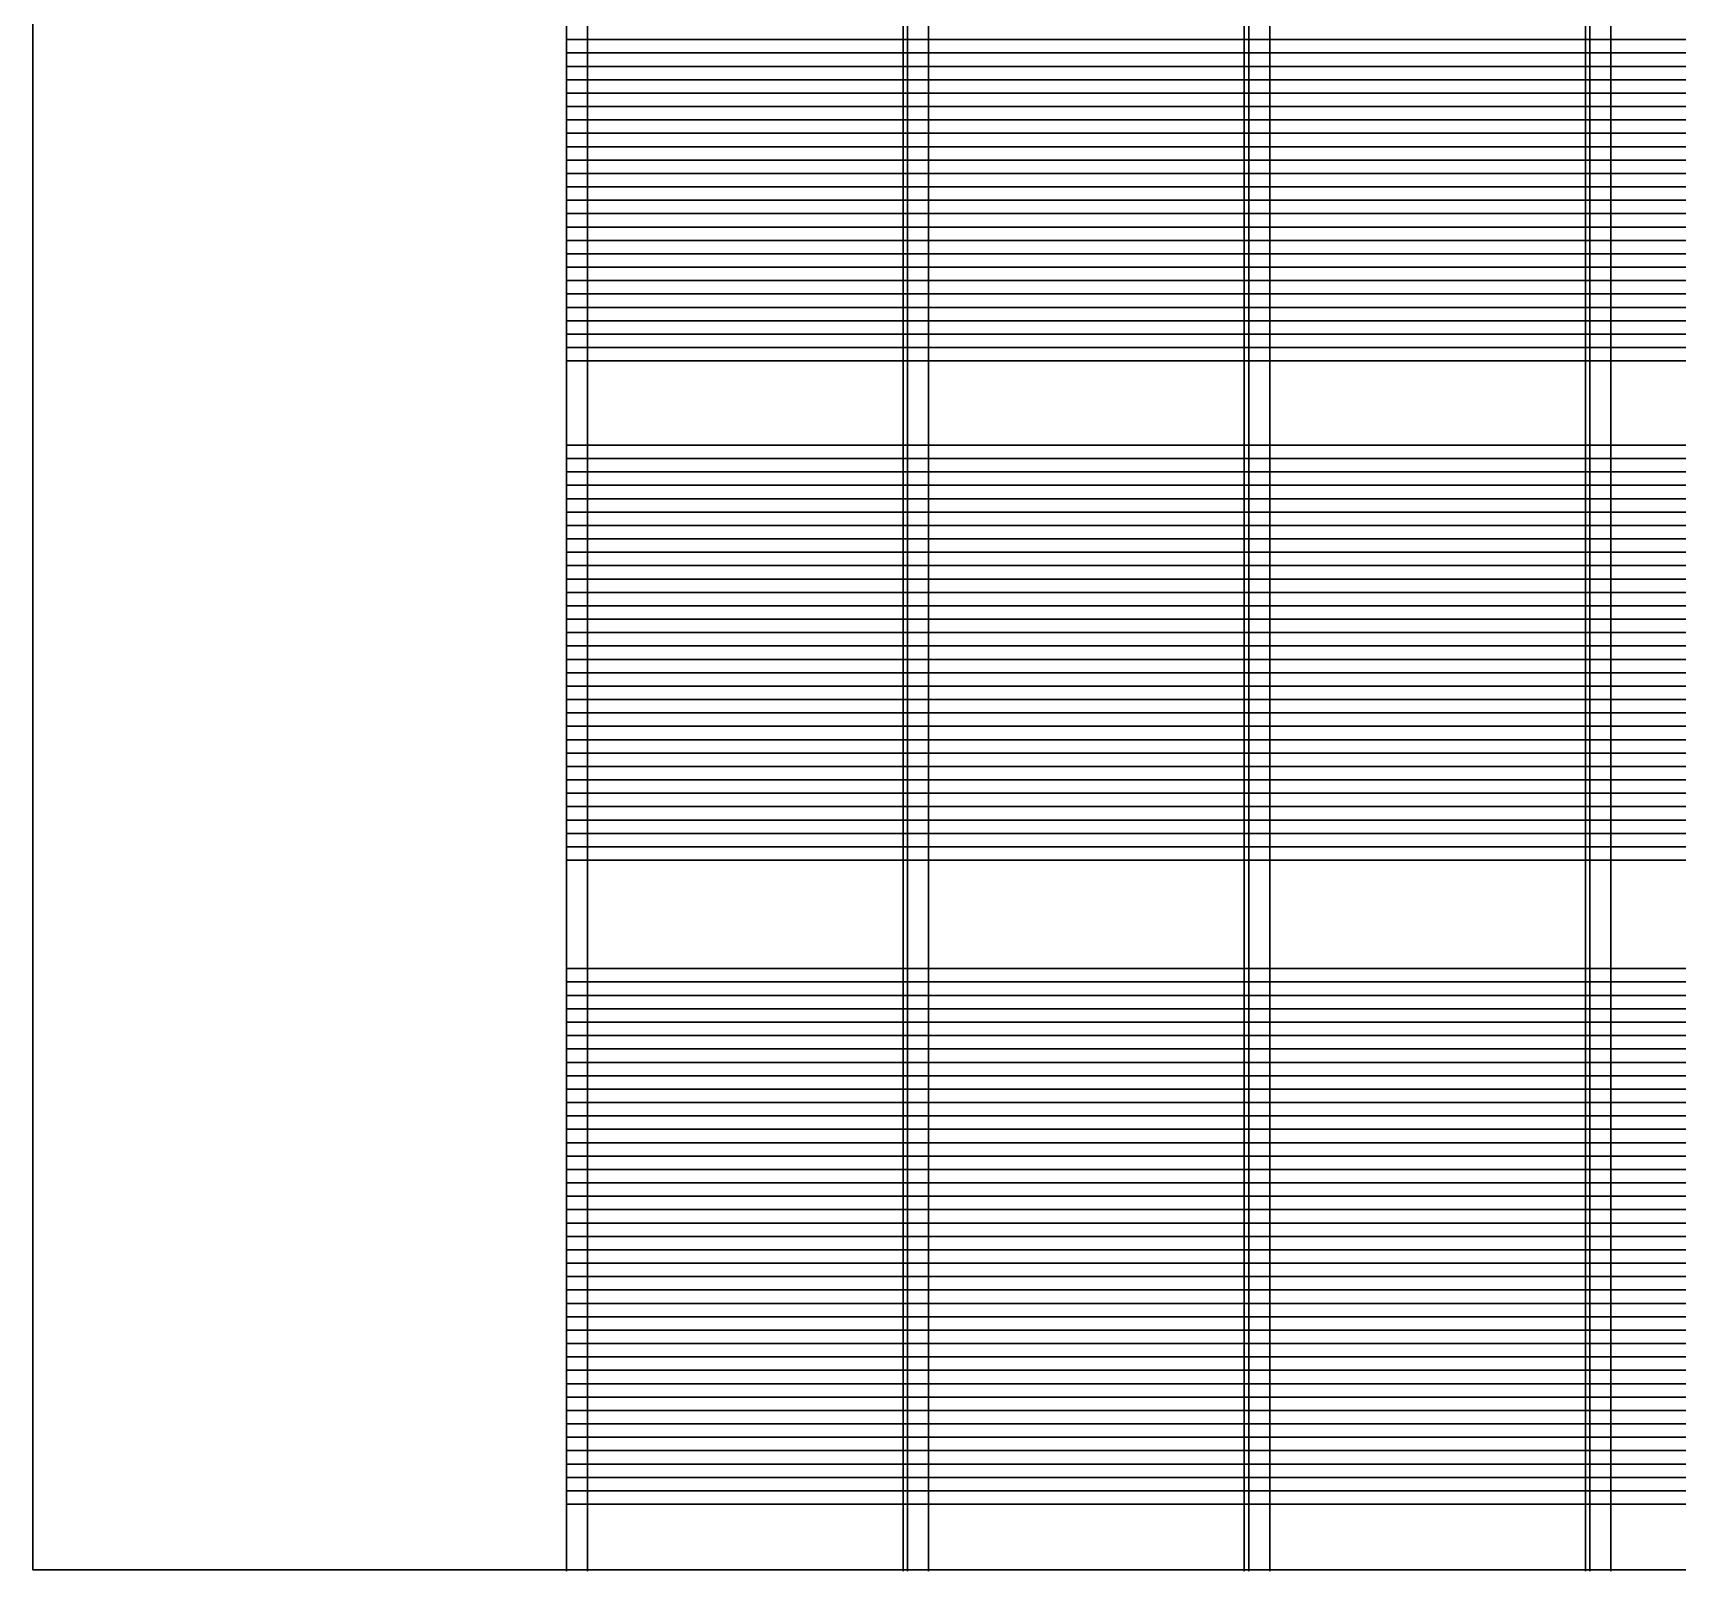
# Model space of a CAD drawing. Header units: millimetres. Extents: x 0 to 21838947, y -10538 to 10000000.
# Drawn here: x 21536596 to 21538530, y 403178 to 404987 of the extents above; entities that cross this region are included whole.
import ezdxf

# ---------------------------------------------------------------- set-up
doc = ezdxf.new("R2010")
doc.units = ezdxf.units.MM
doc.layers.add('-00', color=7, linetype='Continuous', lineweight=30)
doc.layers.add('-02 VIEWPORTS', color=6, linetype='Continuous', lineweight=30, plot=False)

msp = doc.modelspace()

# ---------------------------------------------------------------- linework, layer by layer
at = {"layer": '-00'}
msp.add_lwpolyline([(21541372.7, 403179), (21536596.1, 403179), (21536596.1, 406708.6), (21541372.7, 406708.6)], close=True, dxfattribs=at)
at = {"layer": '-02 VIEWPORTS'}
for points in [[(21537223.5, 404994.8), (21537223.5, 404979), (21537223.5, 404963.3), (21537223.5, 404947.5), (21537223.5, 404931.8), (21537223.5, 404916), (21537223.5, 404900.3), (21537223.5, 404884.5), (21537223.5, 404868.8), (21537223.5, 404853), (21537223.5, 404837.3), (21537223.5, 404821.5), (21537223.5, 404805.8), (21537223.5, 404790), (21537223.5, 404774.3), (21537223.5, 404758.5), (21537223.5, 404742.8), (21537223.5, 404727), (21537223.5, 404711.3), (21537223.5, 404695.5), (21537223.5, 404679.8), (21537223.5, 404664), (21537223.5, 404648.3), (21537223.5, 404553.8), (21537223.5, 404502), (21537223.5, 404486.3), (21537223.5, 404470.5), (21537223.5, 404454.8), (21537223.5, 404439), (21537223.5, 404423.3), (21537223.5, 404407.5), (21537223.5, 404391.8), (21537223.5, 404376), (21537223.5, 404360.3), (21537223.5, 404344.5), (21537223.5, 404328.8), (21537223.5, 404313), (21537223.5, 404297.3), (21537223.5, 404281.5), (21537223.5, 404265.8), (21537223.5, 404250), (21537223.5, 404234.3), (21537223.5, 404218.5), (21537223.5, 404202.8), (21537223.5, 404187), (21537223.5, 404171.3), (21537223.5, 404155.5), (21537223.5, 404139.8), (21537223.5, 404124), (21537223.5, 404108.3), (21537223.5, 404092.5), (21537223.5, 404076.8), (21537223.5, 404061), (21537223.5, 404045.3), (21537223.5, 404029.5), (21537223.5, 404013.8), (21537223.5, 403998), (21537223.5, 403982.3), (21537223.5, 403966.5), (21537223.5, 403938), (21537223.5, 403886.3), (21537223.5, 403870.5), (21537223.5, 403854.8), (21537223.5, 403839), (21537223.5, 403823.3), (21537223.5, 403807.5), (21537223.5, 403791.8), (21537223.5, 403776), (21537223.5, 403760.3), (21537223.5, 403744.5), (21537223.5, 403728.8), (21537223.5, 403713), (21537223.5, 403697.3), (21537223.5, 403681.5), (21537223.5, 403665.8), (21537223.5, 403650), (21537223.5, 403634.3), (21537223.5, 403618.5), (21537223.5, 403602.8), (21537223.5, 403587), (21537223.5, 403571.3), (21537223.5, 403555.5), (21537223.5, 403539.8), (21537223.5, 403524), (21537223.5, 403508.3), (21537223.5, 403492.5), (21537223.5, 403476.8), (21537223.5, 403461), (21537223.5, 403445.3), (21537223.5, 403429.5), (21537223.5, 403413.8), (21537223.5, 403398), (21537223.5, 403382.3), (21537223.5, 403366.5), (21537223.5, 403350.8), (21537223.5, 403335), (21537223.5, 403319.3), (21537223.5, 403303.5), (21537223.5, 403287.8), (21537223.5, 403272), (21537223.5, 403256.3), (21537223.5, 403240.5), (21537223.5, 403224.8), (21537223.5, 403209), (21537223.5, 403193.3), (21537223.5, 403177.5)], [(21537248.2, 404994.8), (21537248.2, 404979), (21537248.2, 404963.3), (21537248.2, 404947.5), (21537248.2, 404931.8), (21537248.2, 404916), (21537248.2, 404900.3), (21537248.2, 404884.5), (21537248.2, 404868.8), (21537248.2, 404853), (21537248.2, 404837.3), (21537248.2, 404821.5), (21537248.2, 404805.8), (21537248.2, 404790), (21537248.2, 404774.3), (21537248.2, 404758.5), (21537248.2, 404742.8), (21537248.2, 404727), (21537248.2, 404711.3), (21537248.2, 404695.5), (21537248.2, 404679.8), (21537248.2, 404664), (21537248.2, 404648.3), (21537248.2, 404553.8), (21537248.2, 404502), (21537248.2, 404486.3), (21537248.2, 404470.5), (21537248.2, 404454.8), (21537248.2, 404439), (21537248.2, 404423.3), (21537248.2, 404407.5), (21537248.2, 404391.8), (21537248.2, 404376), (21537248.2, 404360.3), (21537248.2, 404344.5), (21537248.2, 404328.8), (21537248.2, 404313), (21537248.2, 404297.3), (21537248.2, 404281.5), (21537248.2, 404265.8), (21537248.2, 404250), (21537248.2, 404234.3), (21537248.2, 404218.5), (21537248.2, 404202.8), (21537248.2, 404187), (21537248.2, 404171.3), (21537248.2, 404155.5), (21537248.2, 404139.8), (21537248.2, 404124), (21537248.2, 404108.3), (21537248.2, 404092.5), (21537248.2, 404076.8), (21537248.2, 404061), (21537248.2, 404045.3), (21537248.2, 404029.5), (21537248.2, 404013.8), (21537248.2, 403998), (21537248.2, 403982.3), (21537248.2, 403966.5), (21537248.2, 403938), (21537248.2, 403886.3), (21537248.2, 403870.5), (21537248.2, 403854.8), (21537248.2, 403839), (21537248.2, 403823.3), (21537248.2, 403807.5), (21537248.2, 403791.8), (21537248.2, 403776), (21537248.2, 403760.3), (21537248.2, 403744.5), (21537248.2, 403728.8), (21537248.2, 403713), (21537248.2, 403697.3), (21537248.2, 403681.5), (21537248.2, 403665.8), (21537248.2, 403650), (21537248.2, 403634.3), (21537248.2, 403618.5), (21537248.2, 403602.8), (21537248.2, 403587), (21537248.2, 403571.3), (21537248.2, 403555.5), (21537248.2, 403539.8), (21537248.2, 403524), (21537248.2, 403508.3), (21537248.2, 403492.5), (21537248.2, 403476.8), (21537248.2, 403461), (21537248.2, 403445.3), (21537248.2, 403429.5), (21537248.2, 403413.8), (21537248.2, 403398), (21537248.2, 403382.3), (21537248.2, 403366.5), (21537248.2, 403350.8), (21537248.2, 403335), (21537248.2, 403319.3), (21537248.2, 403303.5), (21537248.2, 403287.8), (21537248.2, 403272), (21537248.2, 403256.3), (21537248.2, 403240.5), (21537248.2, 403224.8), (21537248.2, 403209), (21537248.2, 403193.3), (21537248.2, 403177.5)], [(21537619.5, 404994.8), (21537619.5, 404979), (21537619.5, 404963.3), (21537619.5, 404947.5), (21537619.5, 404931.8), (21537619.5, 404916), (21537619.5, 404900.3), (21537619.5, 404884.5), (21537619.5, 404868.8), (21537619.5, 404853), (21537619.5, 404837.3), (21537619.5, 404821.5), (21537619.5, 404805.8), (21537619.5, 404790), (21537619.5, 404774.3), (21537619.5, 404758.5), (21537619.5, 404742.8), (21537619.5, 404727), (21537619.5, 404711.3), (21537619.5, 404695.5), (21537619.5, 404679.8), (21537619.5, 404664), (21537619.5, 404648.3), (21537619.5, 404553.8), (21537619.5, 404502), (21537619.5, 404486.3), (21537619.5, 404470.5), (21537619.5, 404454.8), (21537619.5, 404439), (21537619.5, 404423.3), (21537619.5, 404407.5), (21537619.5, 404391.8), (21537619.5, 404376), (21537619.5, 404360.3), (21537619.5, 404344.5), (21537619.5, 404328.8), (21537619.5, 404313), (21537619.5, 404297.3), (21537619.5, 404281.5), (21537619.5, 404265.8), (21537619.5, 404250), (21537619.5, 404234.3), (21537619.5, 404218.5), (21537619.5, 404202.8), (21537619.5, 404187), (21537619.5, 404171.3), (21537619.5, 404155.5), (21537619.5, 404139.8), (21537619.5, 404124), (21537619.5, 404108.3), (21537619.5, 404092.5), (21537619.5, 404076.8), (21537619.5, 404061), (21537619.5, 404045.3), (21537619.5, 404029.5), (21537619.5, 404013.8), (21537619.5, 403998), (21537619.5, 403982.3), (21537619.5, 403966.5), (21537619.5, 403938), (21537619.5, 403886.3), (21537619.5, 403870.5), (21537619.5, 403854.8), (21537619.5, 403839), (21537619.5, 403823.3), (21537619.5, 403807.5), (21537619.5, 403791.8), (21537619.5, 403776), (21537619.5, 403760.3), (21537619.5, 403744.5), (21537619.5, 403728.8), (21537619.5, 403713), (21537619.5, 403697.3), (21537619.5, 403681.5), (21537619.5, 403665.8), (21537619.5, 403650), (21537619.5, 403634.3), (21537619.5, 403618.5), (21537619.5, 403602.8), (21537619.5, 403587), (21537619.5, 403571.3), (21537619.5, 403555.5), (21537619.5, 403539.8), (21537619.5, 403524), (21537619.5, 403508.3), (21537619.5, 403492.5), (21537619.5, 403476.8), (21537619.5, 403461), (21537619.5, 403445.3), (21537619.5, 403429.5), (21537619.5, 403413.8), (21537619.5, 403398), (21537619.5, 403382.3), (21537619.5, 403366.5), (21537619.5, 403350.8), (21537619.5, 403335), (21537619.5, 403319.3), (21537619.5, 403303.5), (21537619.5, 403287.8), (21537619.5, 403272), (21537619.5, 403256.3), (21537619.5, 403240.5), (21537619.5, 403224.8), (21537619.5, 403209), (21537619.5, 403193.3), (21537619.5, 403177.5)], [(21537624.7, 404994.8), (21537624.7, 404979), (21537624.7, 404963.3), (21537624.7, 404947.5), (21537624.7, 404931.8), (21537624.7, 404916), (21537624.7, 404900.3), (21537624.7, 404884.5), (21537624.7, 404868.8), (21537624.7, 404853), (21537624.7, 404837.3), (21537624.7, 404821.5), (21537624.7, 404805.8), (21537624.7, 404790), (21537624.7, 404774.3), (21537624.7, 404758.5), (21537624.7, 404742.8), (21537624.7, 404727), (21537624.7, 404711.3), (21537624.7, 404695.5), (21537624.7, 404679.8), (21537624.7, 404664), (21537624.7, 404648.3), (21537624.7, 404553.8), (21537624.7, 404502), (21537624.7, 404486.3), (21537624.7, 404470.5), (21537624.7, 404454.8), (21537624.7, 404439), (21537624.7, 404423.3), (21537624.7, 404407.5), (21537624.7, 404391.8), (21537624.7, 404376), (21537624.7, 404360.3), (21537624.7, 404344.5), (21537624.7, 404328.8), (21537624.7, 404313), (21537624.7, 404297.3), (21537624.7, 404281.5), (21537624.7, 404265.8), (21537624.7, 404250), (21537624.7, 404234.3), (21537624.7, 404218.5), (21537624.7, 404202.8), (21537624.7, 404187), (21537624.7, 404171.3), (21537624.7, 404155.5), (21537624.7, 404139.8), (21537624.7, 404124), (21537624.7, 404108.3), (21537624.7, 404092.5), (21537624.7, 404076.8), (21537624.7, 404061), (21537624.7, 404045.3), (21537624.7, 404029.5), (21537624.7, 404013.8), (21537624.7, 403998), (21537624.7, 403982.3), (21537624.7, 403966.5), (21537624.7, 403938), (21537624.7, 403886.3), (21537624.7, 403870.5), (21537624.7, 403854.8), (21537624.7, 403839), (21537624.7, 403823.3), (21537624.7, 403807.5), (21537624.7, 403791.8), (21537624.7, 403776), (21537624.7, 403760.3), (21537624.7, 403744.5), (21537624.7, 403728.8), (21537624.7, 403713), (21537624.7, 403697.3), (21537624.7, 403681.5), (21537624.7, 403665.8), (21537624.7, 403650), (21537624.7, 403634.3), (21537624.7, 403618.5), (21537624.7, 403602.8), (21537624.7, 403587), (21537624.7, 403571.3), (21537624.7, 403555.5), (21537624.7, 403539.8), (21537624.7, 403524), (21537624.7, 403508.3), (21537624.7, 403492.5), (21537624.7, 403476.8), (21537624.7, 403461), (21537624.7, 403445.3), (21537624.7, 403429.5), (21537624.7, 403413.8), (21537624.7, 403398), (21537624.7, 403382.3), (21537624.7, 403366.5), (21537624.7, 403350.8), (21537624.7, 403335), (21537624.7, 403319.3), (21537624.7, 403303.5), (21537624.7, 403287.8), (21537624.7, 403272), (21537624.7, 403256.3), (21537624.7, 403240.5), (21537624.7, 403224.8), (21537624.7, 403209), (21537624.7, 403193.3), (21537624.7, 403177.5)], [(21537649.5, 404994.8), (21537649.5, 404979), (21537649.5, 404963.3), (21537649.5, 404947.5), (21537649.5, 404931.8), (21537649.5, 404916), (21537649.5, 404900.3), (21537649.5, 404884.5), (21537649.5, 404868.8), (21537649.5, 404853), (21537649.5, 404837.3), (21537649.5, 404821.5), (21537649.5, 404805.8), (21537649.5, 404790), (21537649.5, 404774.3), (21537649.5, 404758.5), (21537649.5, 404742.8), (21537649.5, 404727), (21537649.5, 404711.3), (21537649.5, 404695.5), (21537649.5, 404679.8), (21537649.5, 404664), (21537649.5, 404648.3), (21537649.5, 404553.8), (21537649.5, 404502), (21537649.5, 404486.3), (21537649.5, 404470.5), (21537649.5, 404454.8), (21537649.5, 404439), (21537649.5, 404423.3), (21537649.5, 404407.5), (21537649.5, 404391.8), (21537649.5, 404376), (21537649.5, 404360.3), (21537649.5, 404344.5), (21537649.5, 404328.8), (21537649.5, 404313), (21537649.5, 404297.3), (21537649.5, 404281.5), (21537649.5, 404265.8), (21537649.5, 404250), (21537649.5, 404234.3), (21537649.5, 404218.5), (21537649.5, 404202.8), (21537649.5, 404187), (21537649.5, 404171.3), (21537649.5, 404155.5), (21537649.5, 404139.8), (21537649.5, 404124), (21537649.5, 404108.3), (21537649.5, 404092.5), (21537649.5, 404076.8), (21537649.5, 404061), (21537649.5, 404045.3), (21537649.5, 404029.5), (21537649.5, 404013.8), (21537649.5, 403998), (21537649.5, 403982.3), (21537649.5, 403966.5), (21537649.5, 403938), (21537649.5, 403886.3), (21537649.5, 403870.5), (21537649.5, 403854.8), (21537649.5, 403839), (21537649.5, 403823.3), (21537649.5, 403807.5), (21537649.5, 403791.8), (21537649.5, 403776), (21537649.5, 403760.3), (21537649.5, 403744.5), (21537649.5, 403728.8), (21537649.5, 403713), (21537649.5, 403697.3), (21537649.5, 403681.5), (21537649.5, 403665.8), (21537649.5, 403650), (21537649.5, 403634.3), (21537649.5, 403618.5), (21537649.5, 403602.8), (21537649.5, 403587), (21537649.5, 403571.3), (21537649.5, 403555.5), (21537649.5, 403539.8), (21537649.5, 403524), (21537649.5, 403508.3), (21537649.5, 403492.5), (21537649.5, 403476.8), (21537649.5, 403461), (21537649.5, 403445.3), (21537649.5, 403429.5), (21537649.5, 403413.8), (21537649.5, 403398), (21537649.5, 403382.3), (21537649.5, 403366.5), (21537649.5, 403350.8), (21537649.5, 403335), (21537649.5, 403319.3), (21537649.5, 403303.5), (21537649.5, 403287.8), (21537649.5, 403272), (21537649.5, 403256.3), (21537649.5, 403240.5), (21537649.5, 403224.8), (21537649.5, 403209), (21537649.5, 403193.3), (21537649.5, 403177.5)], [(21538020.7, 404994.8), (21538020.7, 404979), (21538020.7, 404963.3), (21538020.7, 404947.5), (21538020.7, 404931.8), (21538020.7, 404916), (21538020.7, 404900.3), (21538020.7, 404884.5), (21538020.7, 404868.8), (21538020.7, 404853), (21538020.7, 404837.3), (21538020.7, 404821.5), (21538020.7, 404805.8), (21538020.7, 404790), (21538020.7, 404774.3), (21538020.7, 404758.5), (21538020.7, 404742.8), (21538020.7, 404727), (21538020.7, 404711.3), (21538020.7, 404695.5), (21538020.7, 404679.8), (21538020.7, 404664), (21538020.7, 404648.3), (21538020.7, 404553.8), (21538020.7, 404502), (21538020.7, 404486.3), (21538020.7, 404470.5), (21538020.7, 404454.8), (21538020.7, 404439), (21538020.7, 404423.3), (21538020.7, 404407.5), (21538020.7, 404391.8), (21538020.7, 404376), (21538020.7, 404360.3), (21538020.7, 404344.5), (21538020.7, 404328.8), (21538020.7, 404313), (21538020.7, 404297.3), (21538020.7, 404281.5), (21538020.7, 404265.8), (21538020.7, 404250), (21538020.7, 404234.3), (21538020.7, 404218.5), (21538020.7, 404202.8), (21538020.7, 404187), (21538020.7, 404171.3), (21538020.7, 404155.5), (21538020.7, 404139.8), (21538020.7, 404124), (21538020.7, 404108.3), (21538020.7, 404092.5), (21538020.7, 404076.8), (21538020.7, 404061), (21538020.7, 404045.3), (21538020.7, 404029.5), (21538020.7, 404013.8), (21538020.7, 403998), (21538020.7, 403982.3), (21538020.7, 403966.5), (21538020.7, 403938), (21538020.7, 403886.3), (21538020.7, 403870.5), (21538020.7, 403854.8), (21538020.7, 403839), (21538020.7, 403823.3), (21538020.7, 403807.5), (21538020.7, 403791.8), (21538020.7, 403776), (21538020.7, 403760.3), (21538020.7, 403744.5), (21538020.7, 403728.8), (21538020.7, 403713), (21538020.7, 403697.3), (21538020.7, 403681.5), (21538020.7, 403665.8), (21538020.7, 403650), (21538020.7, 403634.3), (21538020.7, 403618.5), (21538020.7, 403602.8), (21538020.7, 403587), (21538020.7, 403571.3), (21538020.7, 403555.5), (21538020.7, 403539.8), (21538020.7, 403524), (21538020.7, 403508.3), (21538020.7, 403492.5), (21538020.7, 403476.8), (21538020.7, 403461), (21538020.7, 403445.3), (21538020.7, 403429.5), (21538020.7, 403413.8), (21538020.7, 403398), (21538020.7, 403382.3), (21538020.7, 403366.5), (21538020.7, 403350.8), (21538020.7, 403335), (21538020.7, 403319.3), (21538020.7, 403303.5), (21538020.7, 403287.8), (21538020.7, 403272), (21538020.7, 403256.3), (21538020.7, 403240.5), (21538020.7, 403224.8), (21538020.7, 403209), (21538020.7, 403193.3), (21538020.7, 403177.5)], [(21538026, 404994.8), (21538026, 404979), (21538026, 404963.3), (21538026, 404947.5), (21538026, 404931.8), (21538026, 404916), (21538026, 404900.3), (21538026, 404884.5), (21538026, 404868.8), (21538026, 404853), (21538026, 404837.3), (21538026, 404821.5), (21538026, 404805.8), (21538026, 404790), (21538026, 404774.3), (21538026, 404758.5), (21538026, 404742.8), (21538026, 404727), (21538026, 404711.3), (21538026, 404695.5), (21538026, 404679.8), (21538026, 404664), (21538026, 404648.3), (21538026, 404553.8), (21538026, 404502), (21538026, 404486.3), (21538026, 404470.5), (21538026, 404454.8), (21538026, 404439), (21538026, 404423.3), (21538026, 404407.5), (21538026, 404391.8), (21538026, 404376), (21538026, 404360.3), (21538026, 404344.5), (21538026, 404328.8), (21538026, 404313), (21538026, 404297.3), (21538026, 404281.5), (21538026, 404265.8), (21538026, 404250), (21538026, 404234.3), (21538026, 404218.5), (21538026, 404202.8), (21538026, 404187), (21538026, 404171.3), (21538026, 404155.5), (21538026, 404139.8), (21538026, 404124), (21538026, 404108.3), (21538026, 404092.5), (21538026, 404076.8), (21538026, 404061), (21538026, 404045.3), (21538026, 404029.5), (21538026, 404013.8), (21538026, 403998), (21538026, 403982.3), (21538026, 403966.5), (21538026, 403938), (21538026, 403886.3), (21538026, 403870.5), (21538026, 403854.8), (21538026, 403839), (21538026, 403823.3), (21538026, 403807.5), (21538026, 403791.8), (21538026, 403776), (21538026, 403760.3), (21538026, 403744.5), (21538026, 403728.8), (21538026, 403713), (21538026, 403697.3), (21538026, 403681.5), (21538026, 403665.8), (21538026, 403650), (21538026, 403634.3), (21538026, 403618.5), (21538026, 403602.8), (21538026, 403587), (21538026, 403571.3), (21538026, 403555.5), (21538026, 403539.8), (21538026, 403524), (21538026, 403508.3), (21538026, 403492.5), (21538026, 403476.8), (21538026, 403461), (21538026, 403445.3), (21538026, 403429.5), (21538026, 403413.8), (21538026, 403398), (21538026, 403382.3), (21538026, 403366.5), (21538026, 403350.8), (21538026, 403335), (21538026, 403319.3), (21538026, 403303.5), (21538026, 403287.8), (21538026, 403272), (21538026, 403256.3), (21538026, 403240.5), (21538026, 403224.8), (21538026, 403209), (21538026, 403193.3), (21538026, 403177.5)], [(21538050.7, 404994.8), (21538050.7, 404979), (21538050.7, 404963.3), (21538050.7, 404947.5), (21538050.7, 404931.8), (21538050.7, 404916), (21538050.7, 404900.3), (21538050.7, 404884.5), (21538050.7, 404868.8), (21538050.7, 404853), (21538050.7, 404837.3), (21538050.7, 404821.5), (21538050.7, 404805.8), (21538050.7, 404790), (21538050.7, 404774.3), (21538050.7, 404758.5), (21538050.7, 404742.8), (21538050.7, 404727), (21538050.7, 404711.3), (21538050.7, 404695.5), (21538050.7, 404679.8), (21538050.7, 404664), (21538050.7, 404648.3), (21538050.7, 404553.8), (21538050.7, 404502), (21538050.7, 404486.3), (21538050.7, 404470.5), (21538050.7, 404454.8), (21538050.7, 404439), (21538050.7, 404423.3), (21538050.7, 404407.5), (21538050.7, 404391.8), (21538050.7, 404376), (21538050.7, 404360.3), (21538050.7, 404344.5), (21538050.7, 404328.8), (21538050.7, 404313), (21538050.7, 404297.3), (21538050.7, 404281.5), (21538050.7, 404265.8), (21538050.7, 404250), (21538050.7, 404234.3), (21538050.7, 404218.5), (21538050.7, 404202.8), (21538050.7, 404187), (21538050.7, 404171.3), (21538050.7, 404155.5), (21538050.7, 404139.8), (21538050.7, 404124), (21538050.7, 404108.3), (21538050.7, 404092.5), (21538050.7, 404076.8), (21538050.7, 404061), (21538050.7, 404045.3), (21538050.7, 404029.5), (21538050.7, 404013.8), (21538050.7, 403998), (21538050.7, 403982.3), (21538050.7, 403966.5), (21538050.7, 403938), (21538050.7, 403886.3), (21538050.7, 403870.5), (21538050.7, 403854.8), (21538050.7, 403839), (21538050.7, 403823.3), (21538050.7, 403807.5), (21538050.7, 403791.8), (21538050.7, 403776), (21538050.7, 403760.3), (21538050.7, 403744.5), (21538050.7, 403728.8), (21538050.7, 403713), (21538050.7, 403697.3), (21538050.7, 403681.5), (21538050.7, 403665.8), (21538050.7, 403650), (21538050.7, 403634.3), (21538050.7, 403618.5), (21538050.7, 403602.8), (21538050.7, 403587), (21538050.7, 403571.3), (21538050.7, 403555.5), (21538050.7, 403539.8), (21538050.7, 403524), (21538050.7, 403508.3), (21538050.7, 403492.5), (21538050.7, 403476.8), (21538050.7, 403461), (21538050.7, 403445.3), (21538050.7, 403429.5), (21538050.7, 403413.8), (21538050.7, 403398), (21538050.7, 403382.3), (21538050.7, 403366.5), (21538050.7, 403350.8), (21538050.7, 403335), (21538050.7, 403319.3), (21538050.7, 403303.5), (21538050.7, 403287.8), (21538050.7, 403272), (21538050.7, 403256.3), (21538050.7, 403240.5), (21538050.7, 403224.8), (21538050.7, 403209), (21538050.7, 403193.3), (21538050.7, 403177.5)], [(21538422, 404994.8), (21538422, 404979), (21538422, 404963.3), (21538422, 404947.5), (21538422, 404931.8), (21538422, 404916), (21538422, 404900.3), (21538422, 404884.5), (21538422, 404868.8), (21538422, 404853), (21538422, 404837.3), (21538422, 404821.5), (21538422, 404805.8), (21538422, 404790), (21538422, 404774.3), (21538422, 404758.5), (21538422, 404742.8), (21538422, 404727), (21538422, 404711.3), (21538422, 404695.5), (21538422, 404679.8), (21538422, 404664), (21538422, 404648.3), (21538422, 404553.8), (21538422, 404502), (21538422, 404486.3), (21538422, 404470.5), (21538422, 404454.8), (21538422, 404439), (21538422, 404423.3), (21538422, 404407.5), (21538422, 404391.8), (21538422, 404376), (21538422, 404360.3), (21538422, 404344.5), (21538422, 404328.8), (21538422, 404313), (21538422, 404297.3), (21538422, 404281.5), (21538422, 404265.8), (21538422, 404250), (21538422, 404234.3), (21538422, 404218.5), (21538422, 404202.8), (21538422, 404187), (21538422, 404171.3), (21538422, 404155.5), (21538422, 404139.8), (21538422, 404124), (21538422, 404108.3), (21538422, 404092.5), (21538422, 404076.8), (21538422, 404061), (21538422, 404045.3), (21538422, 404029.5), (21538422, 404013.8), (21538422, 403998), (21538422, 403982.3), (21538422, 403966.5), (21538422, 403938), (21538422, 403886.3), (21538422, 403870.5), (21538422, 403854.8), (21538422, 403839), (21538422, 403823.3), (21538422, 403807.5), (21538422, 403791.8), (21538422, 403776), (21538422, 403760.3), (21538422, 403744.5), (21538422, 403728.8), (21538422, 403713), (21538422, 403697.3), (21538422, 403681.5), (21538422, 403665.8), (21538422, 403650), (21538422, 403634.3), (21538422, 403618.5), (21538422, 403602.8), (21538422, 403587), (21538422, 403571.3), (21538422, 403555.5), (21538422, 403539.8), (21538422, 403524), (21538422, 403508.3), (21538422, 403492.5), (21538422, 403476.8), (21538422, 403461), (21538422, 403445.3), (21538422, 403429.5), (21538422, 403413.8), (21538422, 403398), (21538422, 403382.3), (21538422, 403366.5), (21538422, 403350.8), (21538422, 403335), (21538422, 403319.3), (21538422, 403303.5), (21538422, 403287.8), (21538422, 403272), (21538422, 403256.3), (21538422, 403240.5), (21538422, 403224.8), (21538422, 403209), (21538422, 403193.3), (21538422, 403177.5)], [(21538427.2, 404994.8), (21538427.2, 404979), (21538427.2, 404963.3), (21538427.2, 404947.5), (21538427.2, 404931.8), (21538427.2, 404916), (21538427.2, 404900.3), (21538427.2, 404884.5), (21538427.2, 404868.8), (21538427.2, 404853), (21538427.2, 404837.3), (21538427.2, 404821.5), (21538427.2, 404805.8), (21538427.2, 404790), (21538427.2, 404774.3), (21538427.2, 404758.5), (21538427.2, 404742.8), (21538427.2, 404727), (21538427.2, 404711.3), (21538427.2, 404695.5), (21538427.2, 404679.8), (21538427.2, 404664), (21538427.2, 404648.3), (21538427.2, 404553.8), (21538427.2, 404502), (21538427.2, 404486.3), (21538427.2, 404470.5), (21538427.2, 404454.8), (21538427.2, 404439), (21538427.2, 404423.3), (21538427.2, 404407.5), (21538427.2, 404391.8), (21538427.2, 404376), (21538427.2, 404360.3), (21538427.2, 404344.5), (21538427.2, 404328.8), (21538427.2, 404313), (21538427.2, 404297.3), (21538427.2, 404281.5), (21538427.2, 404265.8), (21538427.2, 404250), (21538427.2, 404234.3), (21538427.2, 404218.5), (21538427.2, 404202.8), (21538427.2, 404187), (21538427.2, 404171.3), (21538427.2, 404155.5), (21538427.2, 404139.8), (21538427.2, 404124), (21538427.2, 404108.3), (21538427.2, 404092.5), (21538427.2, 404076.8), (21538427.2, 404061), (21538427.2, 404045.3), (21538427.2, 404029.5), (21538427.2, 404013.8), (21538427.2, 403998), (21538427.2, 403982.3), (21538427.2, 403966.5), (21538427.2, 403938), (21538427.2, 403886.3), (21538427.2, 403870.5), (21538427.2, 403854.8), (21538427.2, 403839), (21538427.2, 403823.3), (21538427.2, 403807.5), (21538427.2, 403791.8), (21538427.2, 403776), (21538427.2, 403760.3), (21538427.2, 403744.5), (21538427.2, 403728.8), (21538427.2, 403713), (21538427.2, 403697.3), (21538427.2, 403681.5), (21538427.2, 403665.8), (21538427.2, 403650), (21538427.2, 403634.3), (21538427.2, 403618.5), (21538427.2, 403602.8), (21538427.2, 403587), (21538427.2, 403571.3), (21538427.2, 403555.5), (21538427.2, 403539.8), (21538427.2, 403524), (21538427.2, 403508.3), (21538427.2, 403492.5), (21538427.2, 403476.8), (21538427.2, 403461), (21538427.2, 403445.3), (21538427.2, 403429.5), (21538427.2, 403413.8), (21538427.2, 403398), (21538427.2, 403382.3), (21538427.2, 403366.5), (21538427.2, 403350.8), (21538427.2, 403335), (21538427.2, 403319.3), (21538427.2, 403303.5), (21538427.2, 403287.8), (21538427.2, 403272), (21538427.2, 403256.3), (21538427.2, 403240.5), (21538427.2, 403224.8), (21538427.2, 403209), (21538427.2, 403193.3), (21538427.2, 403177.5)], [(21538452, 404994.8), (21538452, 404979), (21538452, 404963.3), (21538452, 404947.5), (21538452, 404931.8), (21538452, 404916), (21538452, 404900.3), (21538452, 404884.5), (21538452, 404868.8), (21538452, 404853), (21538452, 404837.3), (21538452, 404821.5), (21538452, 404805.8), (21538452, 404790), (21538452, 404774.3), (21538452, 404758.5), (21538452, 404742.8), (21538452, 404727), (21538452, 404711.3), (21538452, 404695.5), (21538452, 404679.8), (21538452, 404664), (21538452, 404648.3), (21538452, 404553.8), (21538452, 404502), (21538452, 404486.3), (21538452, 404470.5), (21538452, 404454.8), (21538452, 404439), (21538452, 404423.3), (21538452, 404407.5), (21538452, 404391.8), (21538452, 404376), (21538452, 404360.3), (21538452, 404344.5), (21538452, 404328.8), (21538452, 404313), (21538452, 404297.3), (21538452, 404281.5), (21538452, 404265.8), (21538452, 404250), (21538452, 404234.3), (21538452, 404218.5), (21538452, 404202.8), (21538452, 404187), (21538452, 404171.3), (21538452, 404155.5), (21538452, 404139.8), (21538452, 404124), (21538452, 404108.3), (21538452, 404092.5), (21538452, 404076.8), (21538452, 404061), (21538452, 404045.3), (21538452, 404029.5), (21538452, 404013.8), (21538452, 403998), (21538452, 403982.3), (21538452, 403966.5), (21538452, 403938), (21538452, 403886.3), (21538452, 403870.5), (21538452, 403854.8), (21538452, 403839), (21538452, 403823.3), (21538452, 403807.5), (21538452, 403791.8), (21538452, 403776), (21538452, 403760.3), (21538452, 403744.5), (21538452, 403728.8), (21538452, 403713), (21538452, 403697.3), (21538452, 403681.5), (21538452, 403665.8), (21538452, 403650), (21538452, 403634.3), (21538452, 403618.5), (21538452, 403602.8), (21538452, 403587), (21538452, 403571.3), (21538452, 403555.5), (21538452, 403539.8), (21538452, 403524), (21538452, 403508.3), (21538452, 403492.5), (21538452, 403476.8), (21538452, 403461), (21538452, 403445.3), (21538452, 403429.5), (21538452, 403413.8), (21538452, 403398), (21538452, 403382.3), (21538452, 403366.5), (21538452, 403350.8), (21538452, 403335), (21538452, 403319.3), (21538452, 403303.5), (21538452, 403287.8), (21538452, 403272), (21538452, 403256.3), (21538452, 403240.5), (21538452, 403224.8), (21538452, 403209), (21538452, 403193.3), (21538452, 403177.5)], [(21537223.5, 404979), (21537266.8, 404979), (21537449.6, 404979), (21541230.7, 404979)], [(21537223.5, 404963.3), (21537266.8, 404963.3), (21537449.6, 404963.3), (21541230.7, 404963.3)], [(21537223.5, 404947.5), (21537266.8, 404947.5), (21537449.6, 404947.5), (21541230.7, 404947.5)], [(21537223.5, 404931.8), (21537266.8, 404931.8), (21537449.6, 404931.8), (21541230.7, 404931.8)], [(21537223.5, 404916), (21537266.8, 404916), (21537449.6, 404916), (21541230.7, 404916)], [(21537223.5, 404900.3), (21537266.8, 404900.3), (21537449.6, 404900.3), (21541230.7, 404900.3)], [(21537223.5, 404884.5), (21537266.8, 404884.5), (21537449.6, 404884.5), (21541230.7, 404884.5)], [(21537223.5, 404868.8), (21537266.8, 404868.8), (21537449.6, 404868.8), (21541230.7, 404868.8)], [(21537223.5, 404853), (21537266.8, 404853), (21537449.6, 404853), (21541230.7, 404853)], [(21537223.5, 404837.3), (21537266.8, 404837.3), (21537449.6, 404837.3), (21541230.7, 404837.3)], [(21537223.5, 404821.5), (21537266.8, 404821.5), (21537449.6, 404821.5), (21541230.7, 404821.5)], [(21537223.5, 404805.8), (21537266.8, 404805.8), (21537449.6, 404805.8), (21541230.7, 404805.8)], [(21537223.5, 404790), (21537266.8, 404790), (21537449.6, 404790), (21541230.7, 404790)], [(21537223.5, 404774.3), (21537266.8, 404774.3), (21537449.6, 404774.3), (21541230.7, 404774.3)], [(21537223.5, 404758.5), (21537266.8, 404758.5), (21537449.6, 404758.5), (21541230.7, 404758.5)], [(21537223.5, 404742.8), (21537266.8, 404742.8), (21537449.6, 404742.8), (21541230.7, 404742.8)], [(21537223.5, 404727), (21537266.8, 404727), (21537449.6, 404727), (21541230.7, 404727)], [(21537223.5, 404711.3), (21537266.8, 404711.3), (21537449.6, 404711.3), (21541230.7, 404711.3)], [(21537223.5, 404695.5), (21537266.8, 404695.5), (21537449.6, 404695.5), (21541230.7, 404695.5)], [(21537223.5, 404679.8), (21537266.8, 404679.8), (21537449.6, 404679.8), (21541230.7, 404679.8)], [(21537223.5, 404664), (21537266.8, 404664), (21537449.6, 404664), (21541230.7, 404664)], [(21537223.5, 404648.3), (21537266.8, 404648.3), (21537449.6, 404648.3), (21541230.7, 404648.3)], [(21537223.5, 404632.5), (21537266.8, 404632.5), (21537449.6, 404632.5), (21541230.7, 404632.5)], [(21537223.5, 404616.8), (21537266.8, 404616.8), (21537449.6, 404616.8), (21541230.7, 404616.8)], [(21537223.5, 404601), (21537266.8, 404601), (21537449.6, 404601), (21541230.7, 404601)], [(21537223.5, 404502), (21537266.8, 404502), (21537449.6, 404502), (21541230.7, 404502)], [(21537223.5, 404486.3), (21537266.8, 404486.3), (21537449.6, 404486.3), (21541230.7, 404486.3)], [(21537223.5, 404470.5), (21537266.8, 404470.5), (21537449.6, 404470.5), (21541230.7, 404470.5)], [(21537223.5, 404454.8), (21537266.8, 404454.8), (21537449.6, 404454.8), (21541230.7, 404454.8)], [(21537223.5, 404439), (21537266.8, 404439), (21537449.6, 404439), (21541230.7, 404439)], [(21537223.5, 404423.3), (21537266.8, 404423.3), (21537449.6, 404423.3), (21541230.7, 404423.3)], [(21537223.5, 404407.5), (21537266.8, 404407.5), (21537449.6, 404407.5), (21541230.7, 404407.5)], [(21537223.5, 404391.8), (21537266.8, 404391.8), (21537449.6, 404391.8), (21541230.7, 404391.8)], [(21537223.5, 404376), (21537266.8, 404376), (21537449.6, 404376), (21541230.7, 404376)], [(21537223.5, 404360.3), (21537266.8, 404360.3), (21537449.6, 404360.3), (21541230.7, 404360.3)], [(21537223.5, 404344.5), (21537266.8, 404344.5), (21537449.6, 404344.5), (21541230.7, 404344.5)], [(21537223.5, 404328.8), (21537266.8, 404328.8), (21537449.6, 404328.8), (21541230.7, 404328.8)], [(21537223.5, 404313), (21537266.8, 404313), (21537449.6, 404313), (21541230.7, 404313)], [(21537223.5, 404297.3), (21537266.8, 404297.3), (21537449.6, 404297.3), (21541230.7, 404297.3)], [(21537223.5, 404281.5), (21537266.8, 404281.5), (21537449.6, 404281.5), (21541230.7, 404281.5)], [(21537223.5, 404265.8), (21537266.8, 404265.8), (21537449.6, 404265.8), (21541230.7, 404265.8)], [(21537223.5, 404250), (21537266.8, 404250), (21537449.6, 404250), (21541230.7, 404250)], [(21537223.5, 404234.3), (21537266.8, 404234.3), (21537449.6, 404234.3), (21541230.7, 404234.3)], [(21537223.5, 404218.5), (21537266.8, 404218.5), (21537449.6, 404218.5), (21541230.7, 404218.5)], [(21537223.5, 404202.8), (21537266.8, 404202.8), (21537449.6, 404202.8), (21541230.7, 404202.8)], [(21537223.5, 404187), (21537266.8, 404187), (21537449.6, 404187), (21541230.7, 404187)], [(21537223.5, 404171.3), (21537266.8, 404171.3), (21537449.6, 404171.3), (21541230.7, 404171.3)], [(21537223.5, 404155.5), (21537266.8, 404155.5), (21537449.6, 404155.5), (21541230.7, 404155.5)], [(21537223.5, 404139.8), (21537266.8, 404139.8), (21537449.6, 404139.8), (21541230.7, 404139.8)], [(21537223.5, 404124), (21537266.8, 404124), (21537449.6, 404124), (21541230.7, 404124)], [(21537223.5, 404108.3), (21537266.8, 404108.3), (21537449.6, 404108.3), (21541230.7, 404108.3)], [(21537223.5, 404092.5), (21537266.8, 404092.5), (21537449.6, 404092.5), (21541230.7, 404092.5)], [(21537223.5, 404076.8), (21537266.8, 404076.8), (21537449.6, 404076.8), (21541230.7, 404076.8)], [(21537223.5, 404061), (21537266.8, 404061), (21537449.6, 404061), (21541230.7, 404061)], [(21537223.5, 404045.3), (21537266.8, 404045.3), (21537449.6, 404045.3), (21541230.7, 404045.3)], [(21537223.5, 404029.5), (21537266.8, 404029.5), (21537449.6, 404029.5), (21541230.7, 404029.5)], [(21537223.5, 404013.8), (21537266.8, 404013.8), (21537449.6, 404013.8), (21541230.7, 404013.8)], [(21537223.5, 403886.3), (21537266.8, 403886.3), (21537449.6, 403886.3), (21541230.7, 403886.3)], [(21537223.5, 403870.5), (21537266.8, 403870.5), (21537449.6, 403870.5), (21541230.7, 403870.5)], [(21537223.5, 403854.8), (21537266.8, 403854.8), (21537449.6, 403854.8), (21541230.7, 403854.8)], [(21537223.5, 403839), (21537266.8, 403839), (21537449.6, 403839), (21541230.7, 403839)], [(21537223.5, 403823.3), (21537266.8, 403823.3), (21537449.6, 403823.3), (21541230.7, 403823.3)], [(21537223.5, 403807.5), (21537266.8, 403807.5), (21537449.6, 403807.5), (21541230.7, 403807.5)], [(21537223.5, 403791.8), (21537266.8, 403791.8), (21537449.6, 403791.8), (21541230.7, 403791.8)], [(21537223.5, 403776), (21537266.8, 403776), (21537449.6, 403776), (21541230.7, 403776)], [(21537223.5, 403760.3), (21537266.8, 403760.3), (21537449.6, 403760.3), (21541230.7, 403760.3)], [(21537223.5, 403744.5), (21537266.8, 403744.5), (21537449.6, 403744.5), (21541230.7, 403744.5)], [(21537223.5, 403728.8), (21537266.8, 403728.8), (21537449.6, 403728.8), (21541230.7, 403728.8)], [(21537223.5, 403713), (21537266.8, 403713), (21537449.6, 403713), (21541230.7, 403713)], [(21537223.5, 403697.3), (21537266.8, 403697.3), (21537449.6, 403697.3), (21541230.7, 403697.3)], [(21537223.5, 403681.5), (21537266.8, 403681.5), (21537449.6, 403681.5), (21541230.7, 403681.5)], [(21537223.5, 403665.8), (21537266.8, 403665.8), (21537449.6, 403665.8), (21541230.7, 403665.8)], [(21537223.5, 403650), (21537266.8, 403650), (21537449.6, 403650), (21541230.7, 403650)], [(21537223.5, 403634.3), (21537266.8, 403634.3), (21537449.6, 403634.3), (21541230.7, 403634.3)], [(21537223.5, 403618.5), (21537266.8, 403618.5), (21537449.6, 403618.5), (21541230.7, 403618.5)], [(21537223.5, 403602.8), (21537266.8, 403602.8), (21537449.6, 403602.8), (21541230.7, 403602.8)], [(21537223.5, 403587), (21537266.8, 403587), (21537449.6, 403587), (21541230.7, 403587)], [(21537223.5, 403571.3), (21537266.8, 403571.3), (21537449.6, 403571.3), (21541230.7, 403571.3)], [(21537223.5, 403555.5), (21537266.8, 403555.5), (21537449.6, 403555.5), (21541230.7, 403555.5)], [(21537223.5, 403539.8), (21537266.8, 403539.8), (21537449.6, 403539.8), (21541230.7, 403539.8)], [(21537223.5, 403524), (21537266.8, 403524), (21537449.6, 403524), (21541230.7, 403524)], [(21537223.5, 403508.3), (21537266.8, 403508.3), (21537449.6, 403508.3), (21541230.7, 403508.3)], [(21537223.5, 403492.5), (21537266.8, 403492.5), (21537449.6, 403492.5), (21541230.7, 403492.5)], [(21537223.5, 403476.8), (21537266.8, 403476.8), (21537449.6, 403476.8), (21541230.7, 403476.8)], [(21537223.5, 403461), (21537266.8, 403461), (21537449.6, 403461), (21541230.7, 403461)], [(21537223.5, 403445.3), (21537266.8, 403445.3), (21537449.6, 403445.3), (21541230.7, 403445.3)], [(21537223.5, 403429.5), (21537266.8, 403429.5), (21537449.6, 403429.5), (21541230.7, 403429.5)], [(21537223.5, 403413.8), (21537266.8, 403413.8), (21537449.6, 403413.8), (21541230.7, 403413.8)], [(21537223.5, 403398), (21537266.8, 403398), (21537449.6, 403398), (21541230.7, 403398)], [(21537223.5, 403382.3), (21537266.8, 403382.3), (21537449.6, 403382.3), (21541230.7, 403382.3)], [(21537223.5, 403366.5), (21537266.8, 403366.5), (21537449.6, 403366.5), (21541230.7, 403366.5)], [(21537223.5, 403350.8), (21537266.8, 403350.8), (21537449.6, 403350.8), (21541230.7, 403350.8)], [(21537223.5, 403335), (21537266.8, 403335), (21537449.6, 403335), (21541230.7, 403335)], [(21537223.5, 403319.3), (21537266.8, 403319.3), (21537449.6, 403319.3), (21541230.7, 403319.3)], [(21537223.5, 403303.5), (21537266.8, 403303.5), (21537449.6, 403303.5), (21541230.7, 403303.5)], [(21537223.5, 403287.8), (21537266.8, 403287.8), (21537449.6, 403287.8), (21541230.7, 403287.8)], [(21537223.5, 403272), (21537266.8, 403272), (21537449.6, 403272), (21541230.7, 403272)], [(21537223.5, 403256.3), (21537266.8, 403256.3), (21537449.6, 403256.3), (21541230.7, 403256.3)]]:
    msp.add_lwpolyline(points, dxfattribs=at)

doc.saveas('drawing.dxf')
